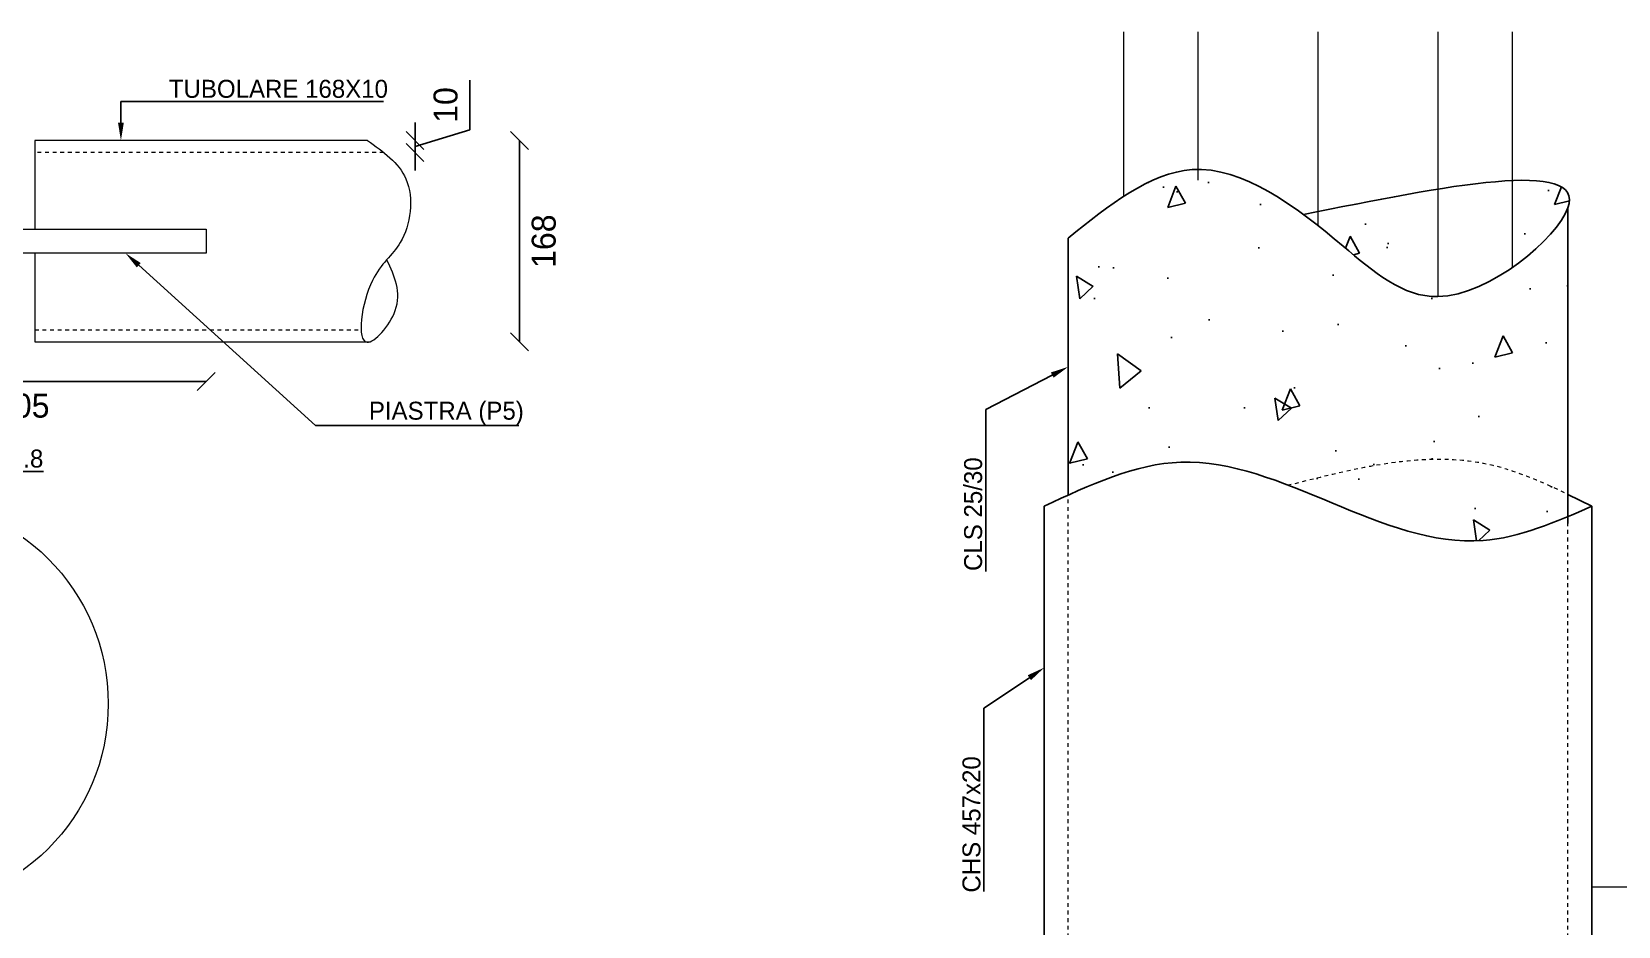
# Model space of a CAD drawing. Header units: millimetres. Extents: x -6949 to 549764, y -83146 to 127128.
# Drawn here: x 13927 to 15250, y -46635 to -45889 of the extents above; entities that cross this region are included whole.
import ezdxf
from ezdxf import colors
from ezdxf.entities.mleader import LeaderData, LeaderLine
from ezdxf.math import Vec2, Vec3

# ---------------------------------------------------------------- set-up
doc = ezdxf.new("R2010")
doc.units = ezdxf.units.MM
doc.linetypes.add('Tratto', pattern=[6.35, 3.175, -3.175])
for name, color, linetype, lineweight in [('armatura', 1, 'Continuous', 15), ('piastra', 6, 'Continuous', 18), ('S-BEAM', 5, 'Continuous', 18), ('S-COLS', 7, 'Continuous', 18), ('tratteggio', 253, 'Tratto', 15)]:
    doc.layers.add(name, color=color, linetype=linetype, lineweight=lineweight)
doc.layers.add('quote', color=7, linetype='Continuous', lineweight=5, true_color=0x383838)
doc.styles.get("Standard").update_dxf_attribs({"font": ''})
doc.styles.get('Standard').set_extended_font_data('Bahnschrift Light')
doc.dimstyles.new('Q 1_15', dxfattribs={"dimtxt": 20, "dimasz": 15, "dimexe": 0.18, "dimexo": 0.0625, "dimgap": 10, "dimtad": 2, "dimdec": 0, "dimzin": 0, "dimdsep": 46, "dimtxsty": 'Standard', "dimblk": 'OBLIQUE', "dimcen": 0, "dimse1": 1, "dimse2": 1, "dimadec": 0, "dimazin": 0, "dimtfac": 1, "dimtdec": 0, "dimtofl": 0, "dimtmove": 1, "dimatfit": 3, "dimfxl": 1, "dimtolj": 1, "dimtzin": 0, "dimarcsym": 1})

# ---------------------------------------------------------------- blocks, each defined once
blk = doc.blocks.new('_Oblique')
at = {"color": 0, "linetype": 'ByBlock', "lineweight": -2}
blk.add_line((-0.5, -0.5), (0.5, 0.5), dxfattribs=at)
blk = doc.blocks.new('*D736')
at = {"layer": 'Defpoints', "color": 0, "transparency": 16777216}
for p in [(13929.2, -45979.8), (13929.2, -46147.8), (14333.7, -46147.8)]:
    blk.add_point(p, dxfattribs=at)
at = {"layer": 'quote', "color": 0, "lineweight": -2, "transparency": 16777216}
blk.add_line((14333.7, -45979.8), (14333.7, -46147.8), dxfattribs=at)
at = {"layer": 'quote', "color": 0, "lineweight": -2, "transparency": 16777216, "xscale": 15, "yscale": 15, "zscale": 15}
for p, rotation in [((14333.7, -45979.8), 90), ((14333.7, -46147.8), 270)]:
    blk.add_blockref('_Oblique', p, dxfattribs=dict(at, rotation=rotation))
at = {"layer": 'quote', "color": 0, "transparency": 16777216, "insert": (14353.9, -46063.8), "char_height": 20, "attachment_point": 5, "rotation": 90}
blk.add_mtext('\\A1;168', dxfattribs=at)
blk = doc.blocks.new('*D737')
at = {"layer": 'Defpoints', "color": 0, "transparency": 16777216}
for p in [(13929.2, -45979.8), (13929.2, -45989.8), (14246.4, -45989.8)]:
    blk.add_point(p, dxfattribs=at)
at = {"layer": 'quote', "color": 0, "lineweight": -2, "transparency": 16777216}
for p, q in [((14292.2, -45971), (14292.2, -45929.4)), ((14246.4, -45979.8), (14246.4, -45964.8)), ((14246.4, -45984.8), (14292.2, -45971)), ((14246.4, -45979.8), (14246.4, -45989.8)), ((14246.4, -45989.8), (14246.4, -46004.8))]:
    blk.add_line(p, q, dxfattribs=at)
at = {"layer": 'quote', "color": 0, "lineweight": -2, "transparency": 16777216, "xscale": 15, "yscale": 15, "zscale": 15}
for p, rotation in [((14246.4, -45979.8), 270), ((14246.4, -45989.8), 90)]:
    blk.add_blockref('_Oblique', p, dxfattribs=dict(at, rotation=rotation))
at = {"layer": 'quote', "color": 0, "transparency": 16777216, "insert": (14272, -45950.2), "char_height": 20, "attachment_point": 5, "rotation": 90}
blk.add_mtext('\\A1;10', dxfattribs=at)
blk = doc.blocks.new('*D742')
at = {"layer": 'Defpoints', "color": 0, "transparency": 16777216}
for p in [(13766.1, -46073.8), (14072.1, -46073.8), (14072.1, -46180.9)]:
    blk.add_point(p, dxfattribs=at)
at = {"layer": 'quote', "color": 0, "lineweight": -2, "transparency": 16777216}
blk.add_line((13766.1, -46180.9), (14072.1, -46180.9), dxfattribs=at)
at = {"layer": 'quote', "color": 0, "lineweight": -2, "transparency": 16777216, "xscale": 15, "yscale": 15, "zscale": 15, "rotation": 180}
blk.add_blockref('_Oblique', (13766.1, -46180.9), dxfattribs=at)
at = {"layer": 'quote', "color": 0, "lineweight": -2, "transparency": 16777216, "xscale": 15, "yscale": 15, "zscale": 15}
blk.add_blockref('_Oblique', (14072.1, -46180.9), dxfattribs=at)
at = {"layer": 'quote', "color": 0, "transparency": 16777216, "insert": (13919.1, -46201.1), "char_height": 20, "attachment_point": 5}
blk.add_mtext('\\A1;305', dxfattribs=at)

msp = doc.modelspace()

# ---------------------------------------------------------------- hatches: boundary and pattern name
h = msp.add_hatch()
h.set_pattern_fill('AR-CONC', color=256, angle=48)
h.set_pattern_definition([(98, (-2529.11, 7203.97), (133.7504, 124.72426), [19.05, -209.55]), (43, (-2529.1, 7203.97), (-165.56536, 101.651), [15.24, -167.6406]), (148.45144, (-2517.96, 7214.36), (-31.81497, 226.3753), [16.19, -178.09024]), (94.1842, (-2566.86, 7237.96), (212.6308, 173.3192), [28.575, -314.325]), (144.63556, (-2549.14, 7252.4), (-25.0191, 341.986), [24.285, -267.1356]), (39.18415, (-2566.86, 7237.96), (-25.0191, 341.986), [22.86, -251.4597]), (69, (-2540.43, 7248.34), (177.4477, 44.24268), [19.05, -209.55]), (14, (-2540.43, 7248.34), (-95.5247, 169.17366), [15.24, -167.64]), (119.45145, (-2525.64, 7252.02), (81.923, 213.41634), [16.19, -178.08994]), (85.5, (-2529.11, 7203.97), (-60.76996, 58.873644), [0, -165.608, 0, -170.18, 0, -168.275]), (55.5, (-2529.11, 7203.97), (-29.7376, 116.69058), [0, -97.028, 0, -161.798, 0, -64.135]), (15.5, (-2567.01, 7161.874), (94.9851, 96.93017), [0, -63.5, 0, -198.12, 0, -262.89]), (5.5, (-2584, 7143), (80.2222, 127.09508), [0, -82.55, 0, -131.572, 0, -186.69])])
edge = h.paths.add_edge_path()
edge.add_spline(control_points=[(15052.7, -46093.1), (15067.5, -46103.2), (15093.5, -46115.3), (15125.2, -46105.8), (15137.9, -46099.8)], knot_values=[296.943431, 296.943431, 296.943431, 296.943431, 348.963017, 385.423919, 385.423919, 385.423919, 385.423919], degree=3, periodic=0)
edge.add_line((15137.9, -46099.8), (15137.9, -46015.2))
edge.add_spline(control_points=[(15137.9, -46015.2), (15113.3, -46017.8), (15083.9, -46022.8), (15052.7, -46028.7)], knot_values=[599.118576, 599.118576, 599.118576, 599.118576, 659.961978, 659.961978, 659.961978, 659.961978], degree=3, periodic=0)
edge.add_line((15052.7, -46028.7), (15052.7, -46093.1))
edge = h.paths.add_edge_path()
edge.add_spline(control_points=[(15137.9, -46099.8), (15149.4, -46094.4), (15160.5, -46087.3), (15170.5, -46079.5)], knot_values=[385.423919, 385.423919, 385.423919, 385.423919, 418.092894, 418.092894, 418.092894, 418.092894], degree=3, periodic=0)
edge.add_line((15170.5, -46079.5), (15170.5, -46013))
edge.add_spline(control_points=[(15170.5, -46013), (15161, -46013.1), (15150, -46013.8), (15137.9, -46015.2)], knot_values=[569.345924, 569.345924, 569.345924, 569.345924, 599.118576, 599.118576, 599.118576, 599.118576], degree=3, periodic=0)
edge.add_line((15137.9, -46015.2), (15137.9, -46099.8))
edge = h.paths.add_edge_path()
edge.add_spline(control_points=[(15170.5, -46079.5), (15189.5, -46064.8), (15225.4, -46023.5), (15199, -46012.9), (15170.5, -46013)], knot_values=[418.092894, 418.092894, 418.092894, 418.092894, 480.202566, 569.345924, 569.345924, 569.345924, 569.345924], degree=3, periodic=0)
edge.add_line((15170.5, -46013), (15170.5, -46079.5))
edge = h.paths.add_edge_path()
edge.add_spline(control_points=[(15052.7, -46028.7), (15031.6, -46032.7), (15009.7, -46037.1), (14987.7, -46041.6)], knot_values=[659.961978, 659.961978, 659.961978, 659.961978, 701.048652, 701.048652, 701.048652, 701.048652], degree=3, periodic=0)
edge.add_spline(control_points=[(14791.5, -46061.2), (14825.6, -46033.9), (14900.4, -45973.7), (14992.5, -46043.2), (15042, -46085.8), (15052.7, -46093.1)], knot_values=[0, 0, 0, 0, 118.117284, 259.466462, 296.943431, 296.943431, 296.943431, 296.943431], degree=3, periodic=0)
edge.add_line((15052.7, -46093.1), (15052.7, -46028.7))
h = msp.add_hatch()
h.set_pattern_fill('AR-CONC', color=256, angle=48)
edge = h.paths.add_edge_path()
edge.add_spline(control_points=[(15208.5, -46036), (15203.7, -46049.5), (15185.1, -46069.8), (15162.1, -46085.7)], knot_values=[409.222106, 409.222106, 409.222106, 409.222106, 480.202566, 480.202566, 480.202566, 480.202566], degree=3, periodic=0)
edge.add_spline(control_points=[(15162.1, -46085.7), (15142.7, -46099.2), (15120.2, -46109.5), (15100.2, -46109.9)], knot_values=[349.13403, 349.13403, 349.13403, 349.13403, 409.222106, 409.222106, 409.222106, 409.222106], degree=3, periodic=0)
edge.add_spline(control_points=[(15100.2, -46109.9), (15100.2, -46109.9), (15070.4, -46110.6), (15039.9, -46083.4), (15007.1, -46056.4), (15000, -46050.9)], knot_values=[235.148749, 235.148749, 235.148749, 235.148749, 235.319763, 324.816318, 349.13403, 349.13403, 349.13403, 349.13403], degree=3, periodic=0)
edge.add_spline(control_points=[(15000, -46050.9), (14967.4, -46025.4), (14933.2, -46003.9), (14899.8, -46004)], knot_values=[123.571311, 123.571311, 123.571311, 123.571311, 235.148749, 235.148749, 235.148749, 235.148749], degree=3, periodic=0)
edge.add_spline(control_points=[(14899.8, -46004), (14899.8, -46004), (14899.8, -46004), (14899.8, -46004)], knot_values=[123.553186, 123.553186, 123.553186, 123.553186, 123.571311, 123.571311, 123.571311, 123.571311], degree=3, periodic=0)
edge.add_spline(control_points=[(14899.8, -46004), (14898.1, -46004), (14877.2, -46004.7), (14856.6, -46014.2), (14837.8, -46026.4)], knot_values=[53.419193, 53.419193, 53.419193, 53.419193, 58.855095, 123.553186, 123.553186, 123.553186, 123.553186], degree=3, periodic=0)
edge.add_spline(control_points=[(14837.8, -46026.4), (14822.3, -46036.5), (14806.9, -46048.9), (14791.5, -46061.2)], knot_values=[0, 0, 0, 0, 53.419193, 53.419193, 53.419193, 53.419193], degree=3, periodic=0)
edge.add_line((14791.5, -46061.2), (14791.5, -46275.6))
edge.add_spline(control_points=[(14791.5, -46275.6), (14822.7, -46261.4), (14883.4, -46237.7), (14945.3, -46255.9), (14975.4, -46267.4)], knot_values=[21.09983, 21.09983, 21.09983, 21.09983, 119.794678, 212.827969, 212.827969, 212.827969, 212.827969], degree=3, periodic=0)
edge.add_spline(control_points=[(14975.4, -46267.4), (15031.6, -46253.1), (15112.4, -46232.5), (15186.1, -46264.2), (15208.5, -46275)], knot_values=[21.801139, 21.801139, 21.801139, 21.801139, 187.772173, 260.815544, 260.815544, 260.815544, 260.815544], degree=3, periodic=0)
edge.add_line((15208.5, -46275), (15208.5, -46036))
edge = h.paths.add_edge_path()
edge.add_spline(control_points=[(15208.5, -46275), (15186.1, -46264.2), (15112.4, -46232.5), (15031.6, -46253.1), (14975.4, -46267.4)], knot_values=[21.801139, 21.801139, 21.801139, 21.801139, 94.84451, 260.815544, 260.815544, 260.815544, 260.815544], degree=3, periodic=0)
edge.add_spline(control_points=[(14975.4, -46267.4), (15029.6, -46288.2), (15108.2, -46330.6), (15185, -46303.3), (15208.5, -46293.5)], knot_values=[212.827969, 212.827969, 212.827969, 212.827969, 380.336084, 454.511818, 454.511818, 454.511818, 454.511818], degree=3, periodic=0)
edge.add_line((15208.5, -46293.5), (15208.5, -46275))

# ---------------------------------------------------------------- linework, layer by layer
for points in [[(15208.5, -46299.3), (15208.5, -46036)], [(14791.5, -46275.9), (14791.5, -46061.2)], [(15228.5, -46284.9), (15208.5, -46275)], [(14771.5, -46834.9), (14771.5, -46284.9)], [(15228.5, -46821.5), (15228.5, -46284.9)]]:
    msp.add_lwpolyline(points)
for points in [[(14791.5, -46061.2), (14894.9, -46004.1), (15021, -46068), (15100, -46110), (15208.5, -46036), (14987.7, -46041.6)], [(14771.5, -46284.9), (14885.5, -46248.1), (15137.7, -46313.5), (15228.5, -46284.9)]]:
    msp.add_spline(points, degree=3)
at = {"layer": 'armatura'}
for points in [[(14837.8, -46026.4), (14837.8, -45889.1)], [(14899.8, -46012.9), (14899.8, -45889.1)], [(14899.8, -46004), (14899.8, -45889.1)], [(15000, -46050.9), (15000, -45889.1)], [(15100.2, -46109.9), (15100.2, -45889.1)], [(15162.1, -46085.7), (15162.1, -45889.1)]]:
    msp.add_lwpolyline(points, dxfattribs=at)
at = {"layer": 'piastra'}
for points in [[(13766.1, -46053.8), (14072.1, -46053.8), (14072.1, -46073.8), (13766.1, -46073.8), (13766.1, -46053.8)], [(15444.6, -46602.5), (15228.5, -46602.5)]]:
    msp.add_lwpolyline(points, dxfattribs=at)
at = {"layer": 'quote'}
msp.add_circle((13819.4, -46449.6), 171, dxfattribs=at)
at = {"layer": 'S-BEAM'}
for points in [[(14206.7, -45979.8), (13929.2, -45979.8), (13929.2, -46053.8)], [(13929.2, -46073.8), (13929.2, -46147.8), (14208.5, -46147.8)]]:
    msp.add_lwpolyline(points, dxfattribs=at)
msp.add_spline([(14206.7, -45979.8), (14238.8, -46011.9), (14234.1, -46064.9), (14210.9, -46096.5), (14206.4, -46148.1), (14229.9, -46121.7), (14223, -46079.5)], degree=3, dxfattribs=at)
at = {"layer": 'S-COLS'}
msp.add_line((15228.5, -46834.9), (15228.5, -46284.9), dxfattribs=at)
at = {"layer": 'tratteggio'}
for p, q in [((14220.3, -45989.8), (13929.2, -45989.8)), ((13929.2, -46137.8), (14201.4, -46137.8))]:
    msp.add_line(p, q, dxfattribs=at)
for points in [[(14791.5, -46834.9), (14791.5, -46275.9)], [(15208.5, -46834.9), (15208.5, -46299.3)]]:
    msp.add_lwpolyline(points, dxfattribs=at)
msp.add_spline([(15228.5, -46284.9), (15140.4, -46249.7), (14975.4, -46267.4)], degree=3, dxfattribs=at)

# ---------------------------------------------------------------- dimensions: what is measured, and where the dimension line sits
at = {"layer": 'quote'}
for base, p2, picture, middle in [((14246.4, -45989.8), (13929.2, -45989.8), '*D737', (14272, -45961)), ((14333.7, -46147.8), (13929.2, -46147.8), '*D736', (14353.9, -46063.8))]:
    dim = msp.add_linear_dim(base=base, p1=(13929.2, -45979.8), p2=p2, angle=90, dimstyle='Q 1_15', dxfattribs=at)
    dim.commit()
    dim.dimension.update_dxf_attribs({"geometry": picture, "text_midpoint": middle})
dim = msp.add_linear_dim(base=(14072.1, -46180.9), p1=(13766.1, -46073.8), p2=(14072.1, -46073.8), text='305', dimstyle='Q 1_15', dxfattribs=at)
dim.commit()
dim.dimension.update_dxf_attribs({"geometry": '*D742', "text_midpoint": (13919.1, -46201.1)})

# ---------------------------------------------------------------- leaders
ml = msp.add_multileader_mtext('Standard', dxfattribs=at)
ml.set_content('TUBOLARE 168X10', color=256)
ml.set_leader_properties()
ml.build(insert=Vec2(0, 0))
ml.multileader.update_dxf_attribs({"text_left_attachment_type": 5, "text_right_attachment_type": 6, "dogleg_length": 30, "arrow_head_size": 15})
ctx = ml.context
ctx.base_point, ctx.char_height, ctx.arrow_head_size, ctx.landing_gap_size, ctx.plane_origin = Vec3(14031, -45947.4), 15, 15, 10, Vec3(14001, -45979.8)
ctx.left_attachment, ctx.right_attachment = 5, 6
notes = []
notes.append((ctx, [(0, (1, 1, 0), (14001, -45947.4), (1, 0), 30, [(0, [(14001, -45979.8)], 0, [])])]))
ctx.mtext.insert, ctx.mtext.flow_direction = Vec3(14041, -45929.2), 5
ml = msp.add_multileader_mtext('Standard', dxfattribs=at)
ml.set_content('PIASTRA (P5)', color=256)
ml.set_leader_properties()
ml.build(insert=Vec2(0, 0))
ml.multileader.update_dxf_attribs({"text_left_attachment_type": 5, "text_right_attachment_type": 6, "dogleg_length": 30, "arrow_head_size": 15})
ctx = ml.context
ctx.base_point, ctx.char_height, ctx.arrow_head_size, ctx.landing_gap_size, ctx.plane_origin = Vec3(14197.9, -46217.5), 15, 15, 10, Vec3(14060.1, -46123.4)
ctx.left_attachment, ctx.right_attachment = 5, 6
notes.append((ctx, [(0, (1, 1, 0), (14163.3, -46217.5), (1, 0), 34.6, [(0, [(14004.8, -46073.8)], 0, [])])]))
ctx.mtext.insert, ctx.mtext.flow_direction = Vec3(14207.9, -46197.7), 5
ml = msp.add_multileader_mtext('Standard', dxfattribs=at)
ml.set_content('4x2 M18 - 8.8', color=256)
ml.set_leader_properties()
ml.build(insert=Vec2(0, 0))
ml.multileader.update_dxf_attribs({"text_left_attachment_type": 5, "text_right_attachment_type": 6, "dogleg_length": 30, "arrow_head_size": 15})
ctx = ml.context
ctx.base_point, ctx.char_height, ctx.arrow_head_size, ctx.landing_gap_size, ctx.plane_origin = Vec3(13803.6, -46255.8), 15, 15, 10, Vec3(13671.1, -46096.8)
ctx.left_attachment, ctx.right_attachment = 5, 6
notes.append((ctx, [(0, (1, 1, 0), (13773.6, -46255.8), (1, 0), 30, [(2, [(13671.1, -46096.8), (13846.1, -46096.8), (13796.1, -46096.8), (13726.1, -46096.8)], 0, [])])]))
ctx.mtext.insert, ctx.mtext.flow_direction = Vec3(13813.6, -46237.6), 5
ml = msp.add_multileader_mtext('Standard', dxfattribs=at)
ml.set_content('CLS 25/30', color=256)
ml.set_leader_properties()
ml.build(insert=Vec2(0, 0))
ml.multileader.update_dxf_attribs({"text_left_attachment_type": 5, "text_right_attachment_type": 6, "dogleg_length": 30, "arrow_head_size": 15})
ctx = ml.context
ctx.base_point, ctx.char_height, ctx.arrow_head_size, ctx.landing_gap_size, ctx.plane_origin, ctx.plane_x_axis, ctx.plane_y_axis = Vec3(14724.4, -46346.1), 15, 15, 10, Vec3(14815.3, -46151), Vec3(0, 1), Vec3(-1, 0)
ctx.left_attachment, ctx.right_attachment, ctx.text_align_type = 5, 6, 2
notes.append((ctx, [(0, (1, 1, 0), (14722.6, -46204.1), (0, -1), 30, [(0, [(14791.5, -46168.6)], 0, [])])]))
ctx.mtext.insert, ctx.mtext.text_direction, ctx.mtext.rotation, ctx.mtext.alignment, ctx.mtext.flow_direction = Vec3(14704.6, -46244.1), Vec3(0, 1), 1.570796, 3, 5
ml = msp.add_multileader_mtext('Standard', dxfattribs=at)
ml.set_content('CHS 457x20', color=256)
ml.set_leader_properties()
ml.build(insert=Vec2(0, 0))
ml.multileader.update_dxf_attribs({"text_left_attachment_type": 5, "text_right_attachment_type": 6, "dogleg_length": 30, "arrow_head_size": 15})
ctx = ml.context
ctx.base_point, ctx.char_height, ctx.arrow_head_size, ctx.landing_gap_size, ctx.plane_origin, ctx.plane_x_axis, ctx.plane_y_axis = Vec3(14721.4, -46612), 15, 15, 10, Vec3(14795.3, -46402), Vec3(0, 1), Vec3(-1, 0)
ctx.left_attachment, ctx.right_attachment, ctx.text_align_type = 5, 6, 2
notes.append((ctx, [(0, (1, 1, 0), (14721.2, -46453.4), (0, -1), 30, [(0, [(14771.5, -46419.5)], 0, [])])]))
ctx.mtext.insert, ctx.mtext.text_direction, ctx.mtext.rotation, ctx.mtext.alignment, ctx.mtext.flow_direction = Vec3(14703.2, -46493.4), Vec3(0, 1), 1.570796, 3, 5
for ctx, leaders in notes:
    for number, flags, end, landing, length, lines in leaders:
        leader = LeaderData()
        leader.index, (leader.has_last_leader_line, leader.has_dogleg_vector, leader.attachment_direction) = number, flags
        leader.last_leader_point, leader.dogleg_vector, leader.dogleg_length = Vec3(end), Vec3(landing), length
        for number, points, colour, breaks in lines:
            line = LeaderLine()
            line.index, line.vertices, line.color, line.breaks = number, Vec3.list(points), colors.encode_raw_color(colour), breaks
            leader.lines.append(line)
        ctx.leaders.append(leader)

doc.saveas('drawing.dxf')
